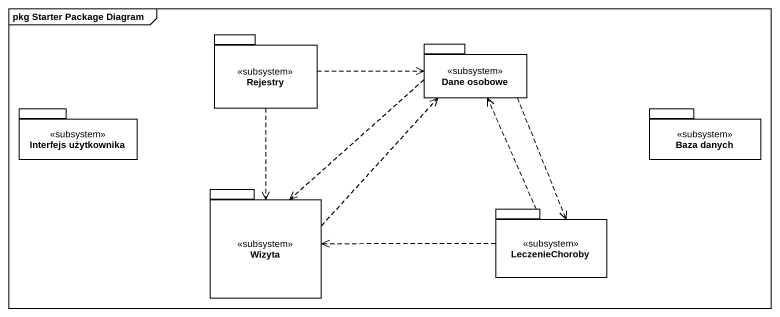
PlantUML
@startuml
mainframe pkg Starter Package Diagram
package Rejestry <<subsystem>> {
}
package "Dane osobowe" as Dane_osobowe <<subsystem>> {
}
package "Interfejs użytkownika" as Interfejs_użytkownika <<subsystem>> {
}
package "Baza danych" as Baza_danych <<subsystem>> {
}
package Wizyta <<subsystem>> {
}
package LeczenieChoroby <<subsystem>> {
}
Rejestry .right.> Dane_osobowe
Rejestry ..> Wizyta
Dane_osobowe ..> Wizyta
Dane_osobowe <.. Wizyta
Dane_osobowe ..> LeczenieChoroby
Dane_osobowe <.. LeczenieChoroby
LeczenieChoroby .left.> Wizyta
@enduml
